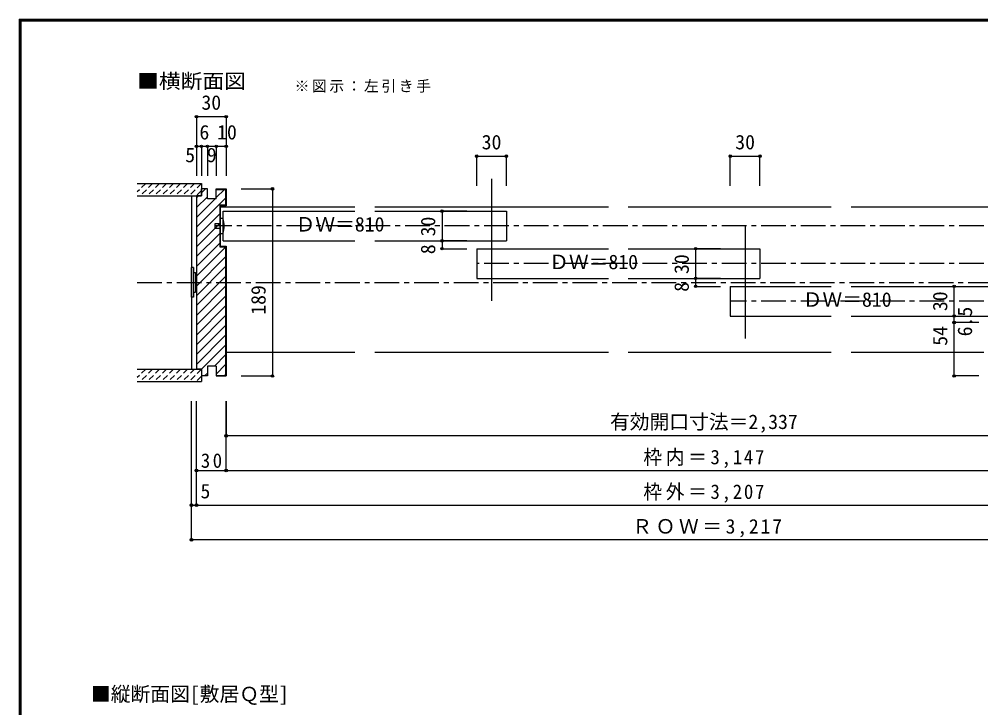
# Model space of a CAD drawing. Units: millimetres at full size, sheet at 1:5. Extents: x -973 to 977, y -718 to 696.
# Drawn here: x -973 to -1, y 0 to 696 of the extents above; entities that cross this region are included whole.
import ezdxf
from ezdxf.enums import TextEntityAlignment as Align

# ---------------------------------------------------------------- set-up
doc = ezdxf.new("R2010")
doc.units = ezdxf.units.MM
doc.header["$LTSCALE"] = 5
doc.header["$PDMODE"] = 32
doc.header["$PDSIZE"] = 2.5
doc.linetypes.add('CHAIN1', pattern=[8, 5, -1, 1, -1])
doc.linetypes.add('DASHED1', pattern=[1.8, 1.2, -0.6])
for name, color, linetype in [('0-2_柱', 7, 'Continuous'), ('0-3_仕上げ', 2, 'Continuous'), ('0-4_枠', 3, 'Continuous'), ('0-6_扉', 6, 'Continuous'), ('0-7_金物', 7, 'Continuous'), ('0-A_文字', 7, 'Continuous'), ('0-B_寸法', 7, 'Continuous'), ('0-C_ハッチ', 4, 'DASHED1'), ('F-1_枠', 6, 'Continuous')]:
    doc.layers.add(name, color=color, linetype=linetype)
doc.styles.add('ＭＳ ゴシック', font='')
doc.styles.get('ＭＳ ゴシック').set_extended_font_data('MS Gothic')

msp = doc.modelspace()

# ---------------------------------------------------------------- linework, layer by layer
at = {"layer": '0-2_柱'}
msp.add_line((-799.197, 517.5), (-799.197, 342.5), dxfattribs=at)
at = {"layer": '0-3_仕上げ'}
for p, q in [((-854.197, 530), (-789.197, 530)), ((-789.197, 530), (-789.197, 517.5)), ((-854.197, 517.5), (-789.197, 517.5)), ((-854.197, 342.5), (-789.197, 342.5)), ((-789.197, 342.5), (-789.197, 330)), ((-854.197, 330), (-789.197, 330))]:
    msp.add_line(p, q, dxfattribs=at)
at = {"layer": '0-4_枠'}
for p, q in [((-794.197, 517.5), (-794.197, 342.5)), ((-789.197, 517.5), (-794.197, 517.5)), ((-783.197, 524.5), (-789.197, 524.5)), ((-789.197, 517.5), (-789.197, 524.5)), ((-783.197, 514.5), (-783.197, 524.5)), ((-774.197, 524.5), (-764.197, 524.5)), ((-774.197, 514.5), (-774.197, 524.5)), ((-774.197, 524), (-764.697, 524)), ((-764.697, 524), (-764.697, 508)), ((-764.197, 524.5), (-764.197, 507.5)), ((-774.197, 514.5), (-783.197, 514.5)), ((-770.697, 508), (-770.697, 466)), ((-764.697, 508), (-770.697, 508)), ((-770.197, 507.5), (-770.197, 466.5)), ((-764.197, 507.5), (-770.197, 507.5)), ((-770.197, 466.5), (-764.197, 466.5)), ((-764.197, 466.5), (-764.197, 335.5)), ((-770.697, 466), (-764.697, 466)), ((-764.697, 466), (-764.697, 336)), ((-789.197, 342.5), (-794.197, 342.5)), ((-789.197, 342.5), (-789.197, 335.5)), ((-774.197, 345.5), (-774.197, 335.5)), ((-783.197, 335.5), (-789.197, 335.5)), ((-774.197, 336), (-764.697, 336)), ((-774.197, 335.5), (-764.197, 335.5))]:
    msp.add_line(p, q, dxfattribs=at)
at = {"layer": '0-4_枠', "color": 4}
for p, q in [((-770.197, 506.5), (-634.055, 506.5)), ((-614.055, 506.5), (-377.772, 506.5)), ((-357.772, 506.5), (-152.619, 506.5)), ((-132.619, 506.5), (201.653, 506.5)), ((-764.197, 359.5), (-634.055, 359.5)), ((-614.055, 359.5), (-377.772, 359.5)), ((-357.772, 359.5), (-152.619, 359.5)), ((-132.619, 359.5), (1.653, 359.5))]:
    msp.add_line(p, q, dxfattribs=at)
at = {"layer": '0-4_枠'}
msp.add_lwpolyline([(-774.197, 345.5), (-783.197, 345.5), (-783.197, 335.5)], dxfattribs=at)
at = {"layer": '0-6_扉', "color": 3}
for p, q in [((-495.914, 534.5), (-495.914, 411.5)), ((-239.63, 486.5), (-239.63, 373.5))]:
    msp.add_line(p, q, dxfattribs=at)
at = {"layer": '0-6_扉'}
for p, q in [((-767.197, 502), (-634.055, 502)), ((-767.197, 472), (-767.197, 502)), ((-614.055, 502), (-480.914, 502)), ((-480.914, 502), (-480.914, 472)), ((-767.197, 472), (-634.055, 472)), ((-614.055, 472), (-480.914, 472)), ((-510.914, 464), (-510.914, 434)), ((-510.914, 464), (-377.772, 464)), ((-357.772, 464), (-224.63, 464)), ((-224.63, 464), (-224.63, 434)), ((-510.914, 434), (-377.772, 434)), ((-357.772, 434), (-224.63, 434)), ((-254.63, 426), (-254.63, 396)), ((-254.63, 426), (-152.619, 426)), ((-132.619, 426), (31.653, 426)), ((-254.63, 396), (-152.619, 396)), ((-132.619, 396), (31.653, 396))]:
    msp.add_line(p, q, dxfattribs=at)
at = {"layer": '0-7_金物'}
for p, q in [((-775.197, 484.5), (-775.197, 489.5)), ((-775.197, 489.5), (-770.197, 489.5)), ((-770.197, 484.5), (-775.197, 484.5)), ((-770.197, 479.5), (-767.197, 479.5)), ((-799.197, 415), (-799.197, 445)), ((-797.197, 445), (-799.197, 445)), ((-797.197, 445), (-797.197, 415)), ((-797.197, 440), (-795.197, 440)), ((-795.197, 440), (-795.197, 420)), ((-795.197, 439), (-794.197, 439)), ((-797.197, 420), (-795.197, 420)), ((-795.197, 421), (-794.197, 421)), ((-797.197, 415), (-799.197, 415))]:
    msp.add_line(p, q, dxfattribs=at)
msp.add_lwpolyline([(-767.197, 494.5), (-770.197, 494.5), (-770.197, 479.5)], dxfattribs=at)
msp.add_arc((-794.822, 487), 28.625, 344.81071, 15.18929, dxfattribs=at)
at = {"layer": '0-B_寸法', "color": 4}
for p, q in [((-794.197, 597.5), (-764.197, 597.5)), ((-794.197, 597.5), (-794.197, 537.5)), ((-764.197, 597.5), (-764.197, 537.5)), ((-794.197, 567.5), (-764.197, 567.5)), ((-789.197, 567.5), (-789.197, 537.5)), ((-783.197, 567.5), (-783.197, 537.5)), ((-774.197, 567.5), (-774.197, 537.5)), ((-510.914, 557.5), (-480.914, 557.5)), ((-510.914, 527.5), (-510.914, 557.5)), ((-480.914, 527.5), (-480.914, 557.5)), ((-254.63, 557.5), (-224.63, 557.5)), ((-254.63, 527.5), (-254.63, 557.5)), ((-224.63, 527.5), (-224.63, 557.5)), ((-749.001, 524.5), (-717.412, 524.5)), ((-717.412, 524.5), (-717.412, 335.5)), ((-545.96, 502), (-545.96, 464)), ((-520.914, 502), (-545.96, 502)), ((-520.914, 472), (-545.96, 472)), ((-545.96, 464), (-520.914, 464)), ((-289.677, 464), (-289.677, 426)), ((-264.63, 464), (-289.677, 464)), ((-264.63, 434), (-289.677, 434)), ((-289.677, 426), (-264.63, 426)), ((-28.394, 426), (-3.347, 426)), ((-28.394, 335.5), (-28.394, 426)), ((-28.394, 396), (-3.347, 396)), ((-3.347, 389.5), (-28.394, 389.5)), ((-749.001, 335.5), (-717.412, 335.5)), ((-3.347, 335.5), (-28.394, 335.5)), ((-799.197, 170), (-799.197, 310)), ((-794.197, 205), (-794.197, 310)), ((-764.197, 240), (-764.197, 310)), ((-764.197, 310), (-764.197, 275)), ((-764.197, 310), (-764.197, 275)), ((236.653, 275), (-764.197, 275)), ((-794.197, 240), (236.653, 240)), ((-799.197, 205), (236.653, 205)), ((236.653, 170), (-799.197, 170))]:
    msp.add_line(p, q, dxfattribs=at)
at = {"layer": '0-B_寸法', "color": 4, "linetype": 'CHAIN1'}
for p, q in [((201.653, 487), (-775.197, 487)), ((201.653, 449), (-510.914, 449)), ((-854.197, 430), (286.653, 430)), ((201.653, 411), (-254.63, 411))]:
    msp.add_line(p, q, dxfattribs=at)
at = {"layer": '0-B_寸法'}
for p in [(-794.197, 597.5), (-764.197, 597.5), (-794.197, 567.5), (-789.197, 567.5), (-783.197, 567.5), (-774.197, 567.5), (-764.197, 567.5), (-510.914, 557.5), (-480.914, 557.5), (-254.63, 557.5), (-224.63, 557.5), (-717.412, 524.5), (-545.96, 502), (-545.96, 472), (-545.96, 464), (-289.677, 464), (-289.677, 434), (-289.677, 426), (-28.394, 426), (-28.394, 396), (-28.394, 389.5), (-717.412, 335.5), (-28.394, 335.5), (-764.197, 275), (-794.197, 240), (-764.197, 240), (-799.197, 205), (-794.197, 205), (-799.197, 170)]:
    msp.add_point(p, dxfattribs=at)
at = {"layer": '0-C_ハッチ'}
for p, q in [((-845.548, 530), (-854.197, 521.351)), ((-838.477, 530), (-850.977, 517.5)), ((-831.406, 530), (-843.906, 517.5)), ((-824.334, 530), (-836.834, 517.5)), ((-817.263, 530), (-829.763, 517.5)), ((-810.192, 530), (-822.692, 517.5)), ((-803.121, 530), (-815.621, 517.5)), ((-796.05, 530), (-808.55, 517.5)), ((-789.197, 529.782), (-801.479, 517.5)), ((-789.197, 522.711), (-794.408, 517.5)), ((-845.548, 342.5), (-854.197, 333.851)), ((-838.477, 342.5), (-850.977, 330)), ((-831.406, 342.5), (-843.906, 330)), ((-824.334, 342.5), (-836.834, 330)), ((-817.263, 342.5), (-829.763, 330)), ((-810.192, 342.5), (-822.692, 330)), ((-803.121, 342.5), (-815.621, 330)), ((-796.05, 342.5), (-808.55, 330)), ((-789.197, 342.282), (-801.479, 330)), ((-789.197, 335.211), (-794.408, 330))]:
    msp.add_line(p, q, dxfattribs=at)
at = {"layer": '0-C_ハッチ', "linetype": 'Continuous'}
for p, q in [((-794.197, 515.421), (-792.118, 517.5)), ((-794.197, 505.521), (-783.197, 516.521)), ((-794.197, 485.722), (-764.697, 515.222)), ((-789.197, 520.421), (-785.118, 524.5)), ((-774.197, 515.622), (-765.819, 524)), ((-794.197, 495.622), (-775.319, 514.5)), ((-794.197, 475.823), (-770.697, 499.323)), ((-794.197, 465.923), (-770.697, 489.423)), ((-794.197, 456.024), (-770.697, 479.524)), ((-794.197, 446.124), (-770.697, 469.624)), ((-794.197, 436.225), (-764.697, 465.725)), ((-794.197, 426.325), (-764.697, 455.825)), ((-794.197, 416.426), (-764.697, 445.926)), ((-794.197, 406.526), (-764.697, 436.026)), ((-794.197, 396.627), (-764.697, 426.127)), ((-794.197, 386.727), (-764.697, 416.227)), ((-794.197, 376.828), (-764.697, 406.328)), ((-794.197, 366.928), (-764.697, 396.428)), ((-794.197, 357.029), (-764.697, 386.529)), ((-794.197, 347.129), (-764.697, 376.629)), ((-789.197, 342.23), (-764.697, 366.73)), ((-776.028, 345.5), (-764.697, 356.83)), ((-774.197, 337.431), (-764.697, 346.931)), ((-786.028, 335.5), (-783.197, 338.33)), ((-765.729, 336), (-764.697, 337.032))]:
    msp.add_line(p, q, dxfattribs=at)
at = {"layer": 'F-1_枠'}
for p, q in [((-973.347, 695.833), (-973.347, -700.833)), ((-973.347, 695.833), (976.653, 695.833)), ((-973.347, 695), (976.653, 695)), ((-973.347, 694.167), (976.653, 694.167)), ((-972.514, 695.833), (-972.514, -700.833)), ((-971.68, 695.833), (-971.68, -700.833))]:
    msp.add_line(p, q, dxfattribs=at)

# ---------------------------------------------------------------- texts
at = {"layer": '0-A_文字', "style": 'ＭＳ ゴシック', "width": 1.1}
msp.add_text('■横断面図', height=14.66, dxfattribs=at).set_placement((-854.197, 621.667), align=Align.BOTTOM_LEFT)
at = {"layer": '0-A_文字', "style": 'ＭＳ ゴシック'}
for s, p in [('ＤＷ＝810', (-694.078, 477)), ('ＤＷ＝810', (-437.795, 439)), ('ＤＷ＝810', (-181.512, 401)), ('■縦断面図[敷居Ｑ型]', (-900.847, 2.5))]:
    msp.add_text(s, height=14.66, dxfattribs=at).set_placement(p, align=Align.BOTTOM_LEFT)
at = {"layer": '0-A_文字', "insert": (-695.077, 621.667), "char_height": 11, "attachment_point": 7, "style": 'ＭＳ ゴシック'}
msp.add_mtext('\\T1.17;※図示：左引き手', dxfattribs=at)
at = {"layer": '0-B_寸法', "style": 'ＭＳ ゴシック'}
for s, p in [('30', (-789.197, 600)), ('6', (-791.197, 570)), ('10', (-773.338, 570)), ('30', (-505.914, 560)), ('30', (-249.63, 560)), ('5', (-805.575, 546.993)), ('9', (-783.697, 546.993)), ('有効開口寸法＝2,337', (-376.272, 277.5)), ('5', (-790.162, 207.5))]:
    msp.add_text(s, height=14.66, dxfattribs=at).set_placement(p, align=Align.BOTTOM_LEFT)
for s, p in [('30', (-548.46, 476.5)), ('8', (-548.46, 458.5)), ('30', (-292.177, 438.5)), ('8', (-292.177, 420.5)), ('189', (-719.912, 397.331)), ('30', (-30.894, 401)), ('6.5', (-5.852, 375.527)), ('54', (-30.894, 366.006))]:
    msp.add_text(s, height=14.66, rotation=90, dxfattribs=at).set_placement(p, align=Align.BOTTOM_LEFT)
at = {"layer": '0-B_寸法', "char_height": 14.66, "attachment_point": 7, "style": 'ＭＳ ゴシック'}
for s, insert in [('\\T1.19;\\W0.95;枠内＝3,147', (-342.522, 242.5)), ('\\T1.27;\\W0.95;30', (-789.822, 242.5)), ('\\T1.19;\\W0.95;枠外＝3,207', (-342.522, 207.5)), ('\\T1.18;ＲＯＷ＝3,217', (-353.772, 172.5))]:
    msp.add_mtext(s, dxfattribs=dict(at, insert=insert))

doc.saveas('drawing.dxf')
